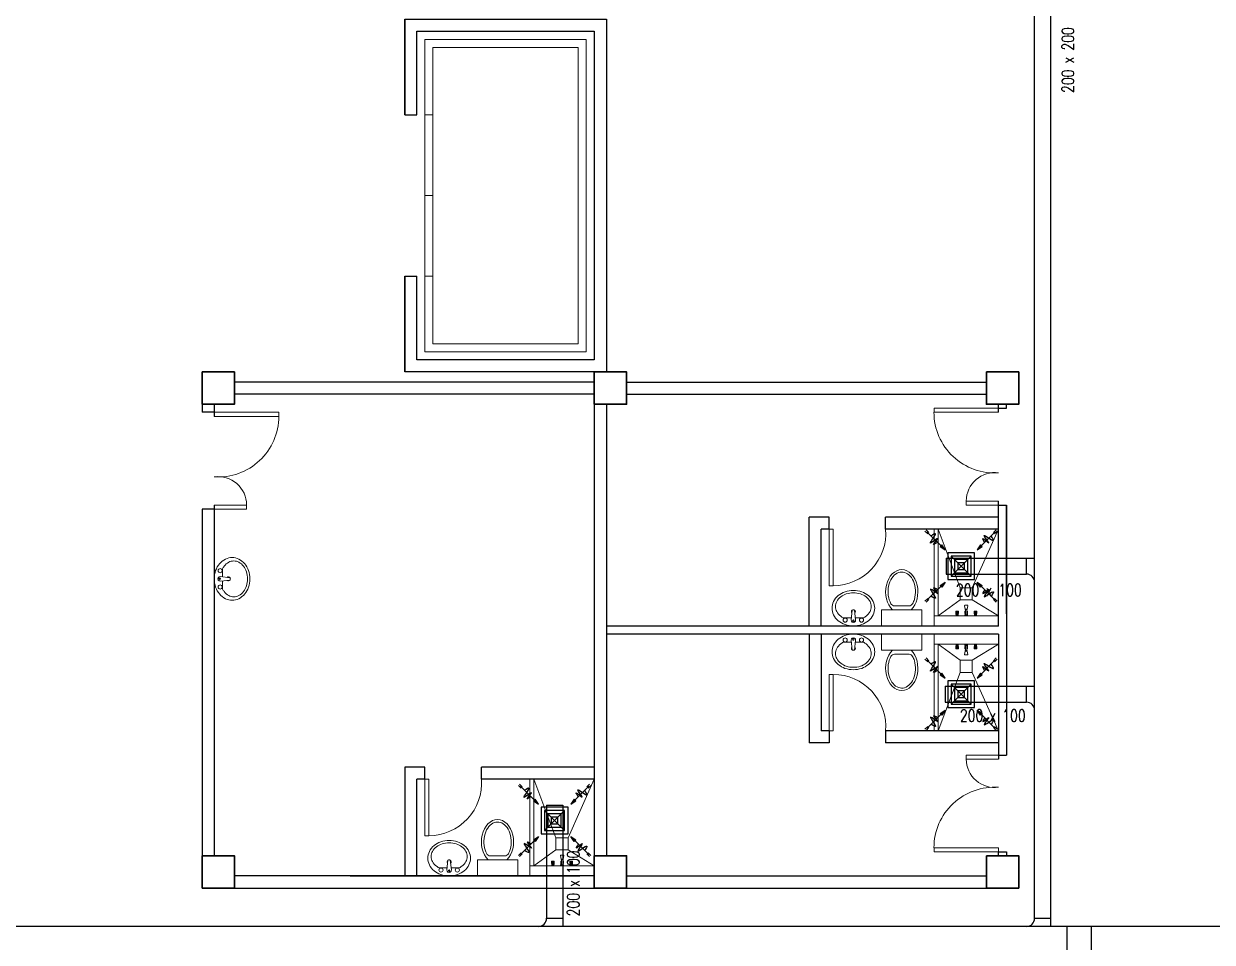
# Model space of a CAD drawing. Header units: millimetres. Extents: x 3 to 434, y 1 to 233.
# Drawn here: x 30.13 to 44.87, y 29.07 to 40.46 of the extents above; entities that cross this region are included whole.
import ezdxf

# ---------------------------------------------------------------- set-up
doc = ezdxf.new("R2010")
doc.units = ezdxf.units.MM
doc.header["$MEASUREMENT"] = 0
for name, color, linetype in [('AIR', 7, 'Continuous'), ('AIR-00', 8, 'Continuous'), ('AIR-03', 30, 'Continuous'), ('ducting label', 7, 'Continuous'), ('exhaust', 1, 'Continuous')]:
    doc.layers.add(name, color=color, linetype=linetype)
doc.styles.add('Arch-Dim', font='simplex.shx', dxfattribs={"width": 0.75})

# ---------------------------------------------------------------- blocks, each defined once
blk = doc.blocks.new('GRILL-C-IN')
at = {"layer": 'AIR-00', "ltscale": 3}
for p, q in [((-0.601, 0.623), (-0.651, 0.674)), ((0.601, 0.623), (0.651, 0.674)), ((-0.623, 0.601), (-0.674, 0.651)), ((-0.637, 0.637), (-0.3, 0.3)), ((0.637, 0.637), (0.3, 0.3)), ((0.623, 0.601), (0.674, 0.651)), ((-0.637, -0.637), (-0.3, -0.3)), ((0.637, -0.637), (0.3, -0.3)), ((-0.623, -0.601), (-0.674, -0.651)), ((-0.601, -0.623), (-0.651, -0.674)), ((0.601, -0.623), (0.651, -0.674)), ((0.623, -0.601), (0.674, -0.651))]:
    blk.add_line(p, q, dxfattribs=at)
at = {"layer": 'AIR-00', "color": 50}
for p, q in [((-0.188, 0.187), (0.187, -0.188)), ((0.187, 0.187), (-0.188, -0.188))]:
    blk.add_line(p, q, dxfattribs=at)
at = {"layer": 'AIR-00', "ltscale": 3}
for points in [[(-0.362, 0.393), (-0.393, 0.362), (-0.3, 0.3)], [(0.393, 0.362), (0.362, 0.393), (0.3, 0.3)], [(-0.362, -0.393), (-0.393, -0.362), (-0.3, -0.3)], [(0.393, -0.362), (0.362, -0.393), (0.3, -0.3)]]:
    blk.add_lwpolyline(points, close=True, dxfattribs=at)
at = {"layer": 'AIR-00', "color": 50}
for points in [[(-0.188, -0.188), (0.187, -0.188), (0.187, 0.187), (-0.188, 0.187)], [(-0.125, -0.125), (0.125, -0.125), (0.125, 0.125), (-0.125, 0.125)], [(-0.062, -0.062), (0.062, -0.062), (0.062, 0.062), (-0.062, 0.062)]]:
    blk.add_lwpolyline(points, close=True, dxfattribs=at)
at = {"layer": 'AIR-00', "ltscale": 3}
for points in [[(-0.441, 0.441), (-0.512, 0.404), (-0.432, 0.514), (-0.568, 0.43), (-0.477, 0.6), (-0.561, 0.561)], [(0.441, 0.441), (0.404, 0.512), (0.514, 0.432), (0.43, 0.568), (0.6, 0.477), (0.561, 0.561)], [(-0.441, -0.441), (-0.512, -0.404), (-0.432, -0.514), (-0.568, -0.43), (-0.477, -0.6), (-0.561, -0.561)], [(0.441, -0.441), (0.404, -0.512), (0.514, -0.432), (0.43, -0.568), (0.6, -0.477), (0.561, -0.561)]]:
    blk.add_spline(points, degree=3, dxfattribs=at)
for points in [[(-0.3, 0.3), (-0.362, 0.393), (-0.393, 0.362)], [(0.3, 0.3), (0.393, 0.362), (0.362, 0.393)], [(-0.3, -0.3), (-0.362, -0.393), (-0.393, -0.362)], [(0.3, -0.3), (0.393, -0.362), (0.362, -0.393)]]:
    blk.add_solid(points, dxfattribs=at)
at = {"layer": 'AIR-03', "color": 6}
blk.add_lwpolyline([(-0.25, -0.25), (0.25, -0.25), (0.25, 0.25), (-0.25, 0.25)], close=True, dxfattribs=at)

msp = doc.modelspace()

# ---------------------------------------------------------------- linework, layer by layer
at = {"color": 8, "lineweight": 25}
for p, q in [((34.857, 40.514), (34.857, 39.326)), ((37.357, 40.514), (37.357, 36.139)), ((34.857, 39.326), (35.007, 39.326)), ((34.857, 37.326), (34.857, 36.139)), ((34.857, 37.326), (35.007, 37.326)), ((37.207, 36.014), (32.745, 36.014)), ((37.607, 36.014), (42.07, 36.014)), ((37.207, 35.864), (32.745, 35.864)), ((37.607, 35.864), (42.07, 35.864)), ((32.345, 35.739), (32.345, 35.639)), ((32.495, 35.739), (32.495, 35.589)), ((37.207, 35.739), (37.207, 30.139)), ((37.357, 35.739), (37.357, 30.139)), ((32.495, 35.639), (32.345, 35.639)), ((32.495, 34.489), (32.495, 30.139)), ((32.345, 34.439), (32.345, 30.139)), ((32.495, 34.439), (32.345, 34.439)), ((42.22, 32.989), (37.357, 32.989)), ((42.22, 32.889), (37.357, 32.889)), ((37.207, 29.889), (32.745, 29.889)), ((37.607, 29.889), (42.07, 29.889)), ((32.745, 29.739), (37.207, 29.739)), ((37.607, 29.739), (42.07, 29.739))]:
    msp.add_line(p, q, dxfattribs=at)
at = {"color": 8, "lineweight": 9}
for p, q in [((35.107, 39.326), (35.207, 39.326)), ((35.107, 39.326), (35.107, 37.326)), ((35.207, 39.326), (35.207, 37.326)), ((35.207, 38.326), (35.107, 38.326)), ((35.107, 37.326), (35.207, 37.326)), ((32.693, 33.588), (32.571, 33.601)), ((32.693, 33.559), (32.571, 33.545)), ((40.405, 33.187), (40.392, 33.065)), ((40.434, 33.187), (40.448, 33.065)), ((40.77, 33.189), (40.77, 32.989)), ((41.27, 33.189), (40.77, 33.189)), ((41.11, 33.239), (40.929, 33.239)), ((41.27, 32.989), (41.27, 33.189)), ((41.693, 33.171), (41.69, 33.169)), ((41.69, 33.169), (41.69, 33.147)), ((41.723, 33.169), (41.69, 33.169)), ((41.693, 33.173), (41.693, 33.171)), ((41.719, 33.173), (41.693, 33.173)), ((41.719, 33.171), (41.693, 33.171)), ((41.693, 33.16), (41.693, 33.148)), ((41.7, 33.16), (41.7, 33.148)), ((41.712, 33.16), (41.712, 33.148)), ((41.719, 33.173), (41.719, 33.171)), ((41.719, 33.171), (41.723, 33.169)), ((41.719, 33.16), (41.719, 33.148)), ((41.723, 33.169), (41.723, 33.147)), ((41.808, 33.199), (41.799, 33.241)), ((41.801, 33.246), (41.839, 33.246)), ((41.807, 33.171), (41.803, 33.169)), ((41.812, 33.169), (41.803, 33.169)), ((41.803, 33.169), (41.803, 33.147)), ((41.812, 33.173), (41.807, 33.173)), ((41.807, 33.173), (41.807, 33.171)), ((41.812, 33.171), (41.807, 33.171)), ((41.807, 33.16), (41.807, 33.148)), ((41.832, 33.199), (41.808, 33.199)), ((41.808, 33.199), (41.808, 33.192)), ((41.832, 33.199), (41.808, 33.199)), ((41.808, 33.192), (41.832, 33.192)), ((41.812, 33.129), (41.812, 33.192)), ((41.827, 33.192), (41.827, 33.129)), ((41.833, 33.173), (41.827, 33.173)), ((41.833, 33.171), (41.827, 33.171)), ((41.837, 33.169), (41.827, 33.169)), ((41.832, 33.199), (41.841, 33.241)), ((41.832, 33.192), (41.832, 33.199)), ((41.833, 33.173), (41.833, 33.171)), ((41.833, 33.171), (41.837, 33.169)), ((41.833, 33.16), (41.833, 33.148)), ((41.837, 33.169), (41.837, 33.147)), ((41.92, 33.171), (41.917, 33.169)), ((41.95, 33.169), (41.917, 33.169)), ((41.917, 33.169), (41.917, 33.147)), ((41.947, 33.173), (41.92, 33.173)), ((41.92, 33.173), (41.92, 33.171)), ((41.947, 33.171), (41.92, 33.171)), ((41.92, 33.16), (41.92, 33.148)), ((41.927, 33.16), (41.927, 33.148)), ((41.94, 33.16), (41.94, 33.148)), ((41.947, 33.173), (41.947, 33.171)), ((41.947, 33.171), (41.95, 33.169)), ((41.947, 33.16), (41.947, 33.148)), ((41.95, 33.169), (41.95, 33.147)), ((41.689, 33.115), (41.693, 33.121)), ((41.689, 33.115), (41.689, 33.114)), ((41.723, 33.115), (41.689, 33.115)), ((41.723, 33.114), (41.689, 33.114)), ((41.69, 33.147), (41.692, 33.143)), ((41.692, 33.141), (41.692, 33.135)), ((41.72, 33.135), (41.692, 33.135)), ((41.692, 33.135), (41.693, 33.133)), ((41.693, 33.147), (41.7, 33.147)), ((41.72, 33.133), (41.693, 33.133)), ((41.72, 33.121), (41.693, 33.121)), ((41.695, 33.121), (41.695, 33.133)), ((41.719, 33.147), (41.712, 33.147)), ((41.718, 33.121), (41.718, 33.133)), ((41.72, 33.141), (41.72, 33.135)), ((41.72, 33.135), (41.72, 33.133)), ((41.723, 33.115), (41.72, 33.121)), ((41.723, 33.147), (41.721, 33.143)), ((41.723, 33.115), (41.723, 33.114)), ((41.791, 33.114), (41.802, 33.12)), ((41.849, 33.114), (41.791, 33.114)), ((41.802, 33.129), (41.837, 33.129)), ((41.802, 33.12), (41.802, 33.129)), ((41.802, 33.12), (41.837, 33.12)), ((41.837, 33.12), (41.802, 33.12)), ((41.803, 33.147), (41.805, 33.143)), ((41.806, 33.141), (41.806, 33.135)), ((41.812, 33.135), (41.806, 33.135)), ((41.806, 33.135), (41.807, 33.133)), ((41.807, 33.147), (41.812, 33.147)), ((41.812, 33.133), (41.807, 33.133)), ((41.809, 33.129), (41.809, 33.133)), ((41.827, 33.129), (41.812, 33.129)), ((41.833, 33.147), (41.827, 33.147)), ((41.834, 33.135), (41.827, 33.135)), ((41.833, 33.133), (41.827, 33.133)), ((41.831, 33.129), (41.831, 33.133)), ((41.834, 33.135), (41.833, 33.133)), ((41.837, 33.147), (41.834, 33.143)), ((41.834, 33.141), (41.834, 33.135)), ((41.837, 33.129), (41.837, 33.12)), ((41.837, 33.12), (41.849, 33.114)), ((41.916, 33.115), (41.92, 33.121)), ((41.951, 33.115), (41.916, 33.115)), ((41.916, 33.115), (41.916, 33.114)), ((41.951, 33.114), (41.916, 33.114)), ((41.917, 33.147), (41.919, 33.143)), ((41.92, 33.147), (41.928, 33.147)), ((41.92, 33.141), (41.92, 33.135)), ((41.92, 33.135), (41.92, 33.133)), ((41.948, 33.135), (41.92, 33.135)), ((41.947, 33.133), (41.92, 33.133)), ((41.947, 33.121), (41.92, 33.121)), ((41.922, 33.121), (41.922, 33.133)), ((41.947, 33.147), (41.939, 33.147)), ((41.945, 33.121), (41.945, 33.133)), ((41.948, 33.135), (41.947, 33.133)), ((41.951, 33.115), (41.947, 33.121)), ((41.95, 33.147), (41.948, 33.143)), ((41.948, 33.141), (41.948, 33.135)), ((41.951, 33.115), (41.951, 33.114)), ((40.77, 32.989), (41.27, 32.989)), ((40.77, 32.689), (40.77, 32.889)), ((40.77, 32.889), (41.27, 32.889)), ((41.27, 32.889), (41.27, 32.689)), ((40.405, 32.691), (40.392, 32.813)), ((40.434, 32.691), (40.448, 32.813)), ((41.689, 32.763), (41.689, 32.764)), ((41.723, 32.764), (41.689, 32.764)), ((41.689, 32.763), (41.693, 32.756)), ((41.723, 32.763), (41.689, 32.763)), ((41.69, 32.73), (41.692, 32.735)), ((41.69, 32.709), (41.69, 32.73)), ((41.692, 32.742), (41.693, 32.744)), ((41.692, 32.736), (41.692, 32.742)), ((41.72, 32.742), (41.692, 32.742)), ((41.72, 32.756), (41.693, 32.756)), ((41.72, 32.744), (41.693, 32.744)), ((41.693, 32.73), (41.7, 32.73)), ((41.693, 32.717), (41.693, 32.729)), ((41.695, 32.756), (41.695, 32.744)), ((41.7, 32.717), (41.7, 32.729)), ((41.719, 32.73), (41.712, 32.73)), ((41.712, 32.717), (41.712, 32.729)), ((41.718, 32.756), (41.718, 32.744)), ((41.719, 32.717), (41.719, 32.729)), ((41.723, 32.763), (41.72, 32.756)), ((41.72, 32.742), (41.72, 32.744)), ((41.72, 32.736), (41.72, 32.742)), ((41.723, 32.73), (41.721, 32.735)), ((41.723, 32.763), (41.723, 32.764)), ((41.723, 32.709), (41.723, 32.73)), ((41.791, 32.764), (41.802, 32.758)), ((41.849, 32.764), (41.791, 32.764)), ((41.802, 32.758), (41.837, 32.758)), ((41.837, 32.758), (41.802, 32.758)), ((41.802, 32.758), (41.802, 32.748)), ((41.802, 32.748), (41.837, 32.748)), ((41.803, 32.73), (41.805, 32.735)), ((41.803, 32.709), (41.803, 32.73)), ((41.806, 32.742), (41.807, 32.744)), ((41.812, 32.742), (41.806, 32.742)), ((41.806, 32.736), (41.806, 32.742)), ((41.812, 32.744), (41.807, 32.744)), ((41.807, 32.73), (41.812, 32.73)), ((41.807, 32.717), (41.807, 32.729)), ((41.809, 32.748), (41.809, 32.744)), ((41.812, 32.748), (41.812, 32.686)), ((41.827, 32.748), (41.812, 32.748)), ((41.827, 32.686), (41.827, 32.748)), ((41.833, 32.744), (41.827, 32.744)), ((41.834, 32.742), (41.827, 32.742)), ((41.833, 32.73), (41.827, 32.73)), ((41.831, 32.748), (41.831, 32.744)), ((41.834, 32.742), (41.833, 32.744)), ((41.833, 32.717), (41.833, 32.729)), ((41.834, 32.736), (41.834, 32.742)), ((41.837, 32.73), (41.834, 32.735)), ((41.837, 32.758), (41.849, 32.764)), ((41.837, 32.748), (41.837, 32.758)), ((41.837, 32.709), (41.837, 32.73)), ((41.951, 32.764), (41.916, 32.764)), ((41.916, 32.763), (41.916, 32.764)), ((41.951, 32.763), (41.916, 32.763)), ((41.916, 32.763), (41.92, 32.756)), ((41.917, 32.73), (41.919, 32.735)), ((41.917, 32.709), (41.917, 32.73)), ((41.947, 32.756), (41.92, 32.756)), ((41.92, 32.742), (41.92, 32.744)), ((41.947, 32.744), (41.92, 32.744)), ((41.948, 32.742), (41.92, 32.742)), ((41.92, 32.736), (41.92, 32.742)), ((41.92, 32.73), (41.928, 32.73)), ((41.92, 32.717), (41.92, 32.729)), ((41.922, 32.756), (41.922, 32.744)), ((41.927, 32.717), (41.927, 32.729)), ((41.947, 32.73), (41.939, 32.73)), ((41.94, 32.717), (41.94, 32.729)), ((41.945, 32.756), (41.945, 32.744)), ((41.951, 32.763), (41.947, 32.756)), ((41.948, 32.742), (41.947, 32.744)), ((41.947, 32.717), (41.947, 32.729)), ((41.948, 32.736), (41.948, 32.742)), ((41.95, 32.73), (41.948, 32.735)), ((41.95, 32.709), (41.95, 32.73)), ((41.951, 32.763), (41.951, 32.764)), ((41.27, 32.689), (40.77, 32.689)), ((41.11, 32.639), (40.929, 32.639)), ((41.693, 32.707), (41.69, 32.709)), ((41.723, 32.709), (41.69, 32.709)), ((41.693, 32.705), (41.693, 32.707)), ((41.719, 32.707), (41.693, 32.707)), ((41.719, 32.705), (41.693, 32.705)), ((41.719, 32.707), (41.723, 32.709)), ((41.719, 32.705), (41.719, 32.707)), ((41.808, 32.678), (41.799, 32.637)), ((41.801, 32.632), (41.839, 32.632)), ((41.812, 32.709), (41.803, 32.709)), ((41.807, 32.707), (41.803, 32.709)), ((41.812, 32.707), (41.807, 32.707)), ((41.807, 32.705), (41.807, 32.707)), ((41.812, 32.705), (41.807, 32.705)), ((41.808, 32.678), (41.808, 32.686)), ((41.808, 32.686), (41.832, 32.686)), ((41.832, 32.678), (41.808, 32.678)), ((41.832, 32.678), (41.808, 32.678)), ((41.837, 32.709), (41.827, 32.709)), ((41.833, 32.707), (41.827, 32.707)), ((41.833, 32.705), (41.827, 32.705)), ((41.832, 32.686), (41.832, 32.678)), ((41.832, 32.678), (41.841, 32.637)), ((41.833, 32.707), (41.837, 32.709)), ((41.833, 32.705), (41.833, 32.707)), ((41.95, 32.709), (41.917, 32.709)), ((41.92, 32.707), (41.917, 32.709)), ((41.947, 32.707), (41.92, 32.707)), ((41.92, 32.705), (41.92, 32.707)), ((41.947, 32.705), (41.92, 32.705)), ((41.947, 32.707), (41.95, 32.709)), ((41.947, 32.705), (41.947, 32.707)), ((35.393, 30.087), (35.38, 29.965)), ((35.422, 30.087), (35.435, 29.965)), ((35.757, 30.089), (35.757, 29.889)), ((36.257, 30.089), (35.757, 30.089)), ((36.098, 30.139), (35.917, 30.139)), ((36.257, 29.889), (36.257, 30.089)), ((36.681, 30.071), (36.677, 30.069)), ((36.677, 30.069), (36.677, 30.047)), ((36.71, 30.069), (36.677, 30.069)), ((36.681, 30.073), (36.681, 30.071)), ((36.707, 30.073), (36.681, 30.073)), ((36.707, 30.071), (36.681, 30.071)), ((36.707, 30.073), (36.707, 30.071)), ((36.707, 30.071), (36.71, 30.069)), ((36.71, 30.069), (36.71, 30.047)), ((36.795, 30.099), (36.787, 30.141)), ((36.788, 30.146), (36.827, 30.146)), ((36.794, 30.071), (36.791, 30.069)), ((36.8, 30.069), (36.791, 30.069)), ((36.791, 30.069), (36.791, 30.047)), ((36.8, 30.073), (36.794, 30.073)), ((36.794, 30.073), (36.794, 30.071)), ((36.8, 30.071), (36.794, 30.071)), ((36.82, 30.099), (36.795, 30.099)), ((36.795, 30.099), (36.795, 30.092)), ((36.82, 30.099), (36.795, 30.099)), ((36.795, 30.092), (36.82, 30.092)), ((36.8, 30.029), (36.8, 30.092)), ((36.815, 30.092), (36.815, 30.029)), ((36.82, 30.073), (36.815, 30.073)), ((36.82, 30.071), (36.815, 30.071)), ((36.824, 30.069), (36.815, 30.069)), ((36.82, 30.099), (36.828, 30.141)), ((36.82, 30.092), (36.82, 30.099)), ((36.82, 30.073), (36.82, 30.071)), ((36.82, 30.071), (36.824, 30.069)), ((36.824, 30.069), (36.824, 30.047)), ((36.908, 30.071), (36.904, 30.069)), ((36.938, 30.069), (36.904, 30.069)), ((36.904, 30.069), (36.904, 30.047)), ((36.934, 30.073), (36.908, 30.073)), ((36.908, 30.073), (36.908, 30.071)), ((36.934, 30.071), (36.908, 30.071)), ((36.934, 30.073), (36.934, 30.071)), ((36.934, 30.071), (36.938, 30.069)), ((36.938, 30.069), (36.938, 30.047)), ((36.677, 30.047), (36.679, 30.043)), ((36.677, 30.015), (36.68, 30.021)), ((36.677, 30.015), (36.677, 30.014)), ((36.711, 30.015), (36.677, 30.015)), ((36.711, 30.014), (36.677, 30.014)), ((36.68, 30.041), (36.68, 30.035)), ((36.708, 30.035), (36.68, 30.035)), ((36.68, 30.035), (36.68, 30.033)), ((36.707, 30.033), (36.68, 30.033)), ((36.707, 30.021), (36.68, 30.021)), ((36.681, 30.06), (36.681, 30.048)), ((36.681, 30.047), (36.688, 30.047)), ((36.682, 30.021), (36.682, 30.033)), ((36.688, 30.06), (36.688, 30.048)), ((36.7, 30.06), (36.7, 30.048)), ((36.707, 30.047), (36.7, 30.047)), ((36.705, 30.021), (36.705, 30.033)), ((36.707, 30.06), (36.707, 30.048)), ((36.708, 30.035), (36.707, 30.033)), ((36.711, 30.015), (36.707, 30.021)), ((36.71, 30.047), (36.708, 30.043)), ((36.708, 30.041), (36.708, 30.035)), ((36.711, 30.015), (36.711, 30.014)), ((36.778, 30.014), (36.79, 30.02)), ((36.836, 30.014), (36.778, 30.014)), ((36.79, 30.029), (36.825, 30.029)), ((36.79, 30.02), (36.79, 30.029)), ((36.79, 30.02), (36.825, 30.02)), ((36.825, 30.02), (36.79, 30.02)), ((36.791, 30.047), (36.793, 30.043)), ((36.793, 30.041), (36.793, 30.035)), ((36.8, 30.035), (36.793, 30.035)), ((36.793, 30.035), (36.794, 30.033)), ((36.794, 30.06), (36.794, 30.048)), ((36.794, 30.047), (36.8, 30.047)), ((36.8, 30.033), (36.794, 30.033)), ((36.796, 30.029), (36.796, 30.033)), ((36.815, 30.029), (36.8, 30.029)), ((36.821, 30.047), (36.815, 30.047)), ((36.821, 30.035), (36.815, 30.035)), ((36.821, 30.033), (36.815, 30.033)), ((36.819, 30.029), (36.819, 30.033)), ((36.82, 30.06), (36.82, 30.048)), ((36.821, 30.041), (36.821, 30.035)), ((36.821, 30.035), (36.821, 30.033)), ((36.824, 30.047), (36.822, 30.043)), ((36.825, 30.029), (36.825, 30.02)), ((36.825, 30.02), (36.836, 30.014)), ((36.904, 30.047), (36.907, 30.043)), ((36.904, 30.015), (36.907, 30.021)), ((36.938, 30.015), (36.904, 30.015)), ((36.904, 30.015), (36.904, 30.014)), ((36.938, 30.014), (36.904, 30.014)), ((36.907, 30.041), (36.907, 30.035)), ((36.907, 30.035), (36.908, 30.033)), ((36.935, 30.035), (36.907, 30.035)), ((36.935, 30.021), (36.907, 30.021)), ((36.908, 30.06), (36.908, 30.048)), ((36.908, 30.047), (36.915, 30.047)), ((36.934, 30.033), (36.908, 30.033)), ((36.91, 30.021), (36.91, 30.033)), ((36.915, 30.06), (36.915, 30.048)), ((36.927, 30.06), (36.927, 30.048)), ((36.934, 30.047), (36.927, 30.047)), ((36.932, 30.021), (36.932, 30.033)), ((36.934, 30.06), (36.934, 30.048)), ((36.935, 30.035), (36.934, 30.033)), ((36.938, 30.047), (36.935, 30.043)), ((36.935, 30.041), (36.935, 30.035)), ((36.938, 30.015), (36.935, 30.021)), ((36.938, 30.015), (36.938, 30.014)), ((35.757, 29.889), (36.257, 29.889))]:
    msp.add_line(p, q, dxfattribs=at)
at = {"color": 8, "linetype": 'ByBlock', "lineweight": 25}
for p, q in [((42.22, 35.639), (42.22, 35.739)), ((42.22, 35.689), (42.32, 35.689)), ((42.32, 35.689), (42.32, 35.739)), ((42.22, 32.989), (42.22, 34.539)), ((42.22, 34.489), (42.32, 34.489)), ((42.32, 33.139), (42.32, 34.489)), ((42.32, 34.489), (42.32, 31.389)), ((42.22, 32.889), (42.22, 31.339)), ((42.32, 32.739), (42.32, 31.389)), ((42.22, 31.389), (42.32, 31.389)), ((34.857, 31.239), (34.857, 29.889)), ((42.22, 30.139), (42.22, 30.189)), ((42.22, 30.189), (42.32, 30.189)), ((42.32, 30.189), (42.32, 30.139)), ((34.178, 29.889), (37.028, 29.889))]:
    msp.add_line(p, q, dxfattribs=at)
at = {"color": 8, "linetype": 'ByBlock', "lineweight": 25, "ltscale": 0.3}
for p, q in [((40.12, 34.339), (39.87, 34.339)), ((39.87, 32.989), (39.87, 34.339)), ((40.12, 34.189), (40.12, 34.339)), ((42.22, 34.339), (40.82, 34.339)), ((40.82, 34.189), (40.82, 34.339)), ((40.12, 34.189), (40.02, 34.189)), ((40.02, 32.989), (40.02, 34.189)), ((42.22, 34.189), (40.82, 34.189)), ((39.87, 32.889), (39.87, 31.539)), ((40.02, 32.889), (40.02, 31.689)), ((40.12, 31.689), (40.02, 31.689)), ((40.12, 31.689), (40.12, 31.539)), ((42.22, 31.689), (40.82, 31.689)), ((40.82, 31.689), (40.82, 31.539)), ((40.12, 31.539), (39.87, 31.539)), ((42.22, 31.539), (40.82, 31.539)), ((35.107, 31.239), (34.857, 31.239)), ((35.107, 31.089), (35.107, 31.239)), ((37.207, 31.239), (35.807, 31.239)), ((35.807, 31.089), (35.807, 31.239)), ((35.107, 31.089), (35.007, 31.089)), ((35.007, 29.889), (35.007, 31.089)), ((37.207, 31.089), (35.807, 31.089))]:
    msp.add_line(p, q, dxfattribs=at)
at = {"color": 8, "linetype": 'ByBlock', "lineweight": 9, "ltscale": 0.3}
for p, q in [((41.745, 33.464), (41.47, 34.189)), ((41.895, 33.464), (42.22, 34.189)), ((41.745, 33.314), (41.47, 33.114)), ((41.895, 33.314), (42.22, 33.114)), ((41.745, 32.564), (41.47, 32.764)), ((41.895, 32.564), (42.22, 32.764)), ((41.745, 32.414), (41.47, 31.689)), ((41.895, 32.414), (42.22, 31.689)), ((36.732, 30.364), (36.457, 31.089)), ((36.882, 30.364), (37.207, 31.089)), ((36.732, 30.214), (36.457, 30.014)), ((36.882, 30.214), (37.207, 30.014))]:
    msp.add_line(p, q, dxfattribs=at)
at = {"color": 8, "linetype": 'ByBlock', "lineweight": 9}
for p, q in [((42.22, 33.114), (41.42, 33.114)), ((42.22, 32.764), (41.42, 32.764)), ((42.32, 32.689), (42.32, 32.739)), ((37.207, 30.014), (36.407, 30.014)), ((35.007, 29.889), (36.957, 29.889))]:
    msp.add_line(p, q, dxfattribs=at)
at = {"color": 8, "lineweight": 25}
for points in [[(34.857, 39.326), (34.857, 40.514), (37.357, 40.514), (37.357, 36.139), (34.857, 36.139), (34.857, 37.326)], [(35.007, 39.326), (35.007, 40.364), (37.207, 40.364), (37.207, 36.289), (35.007, 36.289), (35.007, 37.326)]]:
    msp.add_lwpolyline(points, dxfattribs=at)
at = {"color": 8, "lineweight": 9}
for points in [[(35.107, 39.326), (35.107, 40.264), (37.107, 40.264), (37.107, 36.389), (35.107, 36.389), (35.107, 37.326)], [(35.207, 39.326), (35.207, 40.164), (37.007, 40.164), (37.007, 36.489), (35.207, 36.489), (35.207, 37.326)]]:
    msp.add_lwpolyline(points, dxfattribs=at)
at = {"color": 8, "lineweight": 35}
for points in [[(32.345, 36.139), (32.745, 36.139), (32.745, 35.739), (32.345, 35.739)], [(37.207, 36.139), (37.607, 36.139), (37.607, 35.739), (37.207, 35.739)], [(42.07, 36.139), (42.47, 36.139), (42.47, 35.739), (42.07, 35.739)], [(32.345, 30.139), (32.745, 30.139), (32.745, 29.739), (32.345, 29.739)], [(37.207, 30.139), (37.607, 30.139), (37.607, 29.739), (37.207, 29.739)], [(42.07, 30.139), (42.47, 30.139), (42.47, 29.739), (42.07, 29.739)]]:
    msp.add_lwpolyline(points, close=True, dxfattribs=at)
at = {"color": 8, "lineweight": 13, "ltscale": 0.03}
for points in [[(42.22, 35.639), (42.22, 35.689), (41.42, 35.689), (41.42, 35.639)], [(32.495, 34.439), (32.495, 34.489), (32.895, 34.489), (32.895, 34.439)], [(42.22, 34.489), (42.22, 34.539), (41.82, 34.539), (41.82, 34.489)], [(40.12, 34.189), (40.17, 34.189), (40.17, 33.489), (40.12, 33.489)], [(40.12, 31.689), (40.17, 31.689), (40.17, 32.389), (40.12, 32.389)], [(42.22, 31.389), (42.22, 31.339), (41.82, 31.339), (41.82, 31.389)], [(35.107, 31.089), (35.157, 31.089), (35.157, 30.389), (35.107, 30.389)], [(42.22, 30.239), (42.22, 30.189), (41.42, 30.189), (41.42, 30.239)]]:
    msp.add_lwpolyline(points, close=True, dxfattribs=at)
msp.add_lwpolyline([(32.495, 35.639), (33.295, 35.639), (33.295, 35.589), (32.495, 35.589)], dxfattribs=at)
at = {"color": 8, "linetype": 'ByBlock', "lineweight": 9, "ltscale": 0.3}
for points in [[(41.47, 33.114), (41.47, 34.189), (41.42, 34.189), (41.42, 32.989), (41.42, 32.989)], [(41.47, 32.764), (41.47, 31.689), (41.42, 31.689), (41.42, 32.889), (41.42, 32.889)], [(36.457, 30.014), (36.457, 31.089), (36.407, 31.089), (36.407, 29.889), (36.407, 29.889)]]:
    msp.add_lwpolyline(points, dxfattribs=at)
at = {"color": 8, "lineweight": 9}
for points in [[(32.716, 33.308, 0.11576), (32.798, 33.328, 0.104047), (32.872, 33.386, 0.090875), (32.92, 33.47, 0.083344), (32.937, 33.573, 0.083344), (32.92, 33.677, 0.090875), (32.872, 33.761, 0.104047), (32.798, 33.819, 0.11576), (32.716, 33.838, 0.11576), (32.633, 33.819, 0.104047), (32.56, 33.761, 0.090875), (32.512, 33.677, 0.083344), (32.495, 33.573, 0.083344), (32.512, 33.47, 0.090875), (32.56, 33.386, 0.104047), (32.633, 33.328, 0.11576)], [(40.685, 32.668, -0.11576), (40.666, 32.585, -0.104047), (40.607, 32.512, -0.090875), (40.523, 32.464, -0.083344), (40.42, 32.447, -0.083344), (40.316, 32.464, -0.090875), (40.233, 32.512, -0.104047), (40.174, 32.585, -0.11576), (40.155, 32.668, -0.11576), (40.174, 32.75, -0.104047), (40.233, 32.824, -0.090875), (40.316, 32.871, -0.083344), (40.42, 32.889, -0.083344), (40.523, 32.871, -0.090875), (40.607, 32.824, -0.104047), (40.666, 32.75, -0.11576)], [(35.672, 30.11, 0.11576), (35.653, 30.192, 0.104047), (35.595, 30.266, 0.090875), (35.511, 30.313, 0.083344), (35.407, 30.331, 0.083344), (35.304, 30.313, 0.090875), (35.22, 30.266, 0.104047), (35.162, 30.192, 0.11576), (35.142, 30.11, 0.11576), (35.162, 30.027, 0.104047), (35.22, 29.954, 0.090875), (35.304, 29.906, 0.083344), (35.407, 29.889, 0.083344), (35.511, 29.906, 0.090875), (35.595, 29.954, 0.104047), (35.653, 30.027, 0.11576)]]:
    msp.add_lwpolyline(points, format="xyb", close=True, dxfattribs=at)
for points in [[(32.737, 33.351, 0.124838), (32.799, 33.367, 0.105788), (32.857, 33.416, 0.086697), (32.893, 33.486, 0.076776), (32.907, 33.573, 0.076776), (32.893, 33.661, 0.086697), (32.857, 33.731, 0.105788), (32.799, 33.78, 0.124838), (32.737, 33.796, 0.124838), (32.674, 33.78, 0.105788), (32.617, 33.731, 0.040067), (32.597, 33.7), (32.597, 33.598, 0.040067)], [(32.597, 33.549), (32.597, 33.447, 0.040067), (32.617, 33.416, 0.105788), (32.674, 33.367, 0.124838), (32.737, 33.351, 0.124838)], [(40.642, 33.231, 0.124838), (40.627, 33.293, 0.105788), (40.577, 33.351, 0.086697), (40.507, 33.387, 0.076776), (40.42, 33.401, 0.076776), (40.332, 33.387, 0.086697), (40.263, 33.351, 0.105788), (40.213, 33.293, 0.124838), (40.197, 33.231, 0.124838), (40.213, 33.168, 0.105788), (40.263, 33.111, 0.040067), (40.293, 33.091), (40.396, 33.091, 0.040067)], [(40.444, 33.091), (40.546, 33.091, 0.040067), (40.577, 33.111, 0.105788), (40.627, 33.168, 0.124838), (40.642, 33.231, 0.124838)], [(40.642, 32.647, -0.124838), (40.627, 32.584, -0.105788), (40.577, 32.527, -0.086697), (40.507, 32.49, -0.076776), (40.42, 32.477, -0.076776), (40.332, 32.49, -0.086697), (40.263, 32.527, -0.105788), (40.213, 32.584, -0.124838), (40.197, 32.647, -0.124838), (40.213, 32.709, -0.105788), (40.263, 32.767, -0.040067), (40.293, 32.787), (40.396, 32.787, -0.040067)], [(40.444, 32.787), (40.546, 32.787, -0.040067), (40.577, 32.767, -0.105788), (40.627, 32.709, -0.124838), (40.642, 32.647, -0.124838)], [(35.63, 30.131, 0.124838), (35.614, 30.193, 0.105788), (35.565, 30.251, 0.086697), (35.495, 30.287, 0.076776), (35.407, 30.301, 0.076776), (35.32, 30.287, 0.086697), (35.25, 30.251, 0.105788), (35.201, 30.193, 0.124838), (35.185, 30.131, 0.124838), (35.201, 30.068, 0.105788), (35.25, 30.011, 0.040067), (35.281, 29.991), (35.383, 29.991, 0.040067)], [(35.432, 29.991), (35.534, 29.991, 0.040067), (35.565, 30.011, 0.105788), (35.614, 30.068, 0.124838), (35.63, 30.131, 0.124838)]]:
    msp.add_lwpolyline(points, format="xyb", dxfattribs=at)
at = {"color": 8, "linetype": 'ByBlock', "lineweight": 9, "ltscale": 0.03}
for points in [[(41.745, 33.314), (41.895, 33.314), (41.895, 33.464), (41.745, 33.464)], [(41.745, 32.564), (41.895, 32.564), (41.895, 32.414), (41.745, 32.414)], [(36.732, 30.214), (36.882, 30.214), (36.882, 30.364), (36.732, 30.364)]]:
    msp.add_lwpolyline(points, close=True, dxfattribs=at)
at = {"color": 8, "lineweight": 9}
for centre, radius in [((32.568, 33.675), 0.0255), ((32.568, 33.472), 0.0255), ((32.561, 33.573), 0.0095), ((40.318, 33.062), 0.0255), ((40.42, 33.055), 0.0095), ((40.521, 33.062), 0.0255), ((40.318, 32.816), 0.0255), ((40.42, 32.822), 0.0095), ((40.521, 32.816), 0.0255), ((35.306, 29.962), 0.0255), ((35.407, 29.955), 0.0095), ((35.509, 29.962), 0.0255)]:
    msp.add_circle(centre, radius, dxfattribs=at)
at = {"color": 8, "lineweight": 13, "ltscale": 0.03}
for centre, radius, start, end in [((32.543, 35.589), 0.752, 266.3048, 0), ((42.171, 35.639), 0.752, 180, 273.6952), ((32.542, 34.489), 0.353, 0, 97.6281), ((42.173, 34.539), 0.353, 82.3719, 180), ((40.17, 34.141), 0.652, 270, 4.2422), ((40.17, 31.737), 0.652, 355.7578, 90), ((42.173, 31.339), 0.353, 180, 277.6281), ((35.157, 31.041), 0.652, 270, 4.2422), ((42.171, 30.239), 0.752, 86.3048, 180)]:
    msp.add_arc(centre, radius, start, end, dxfattribs=at)
at = {"color": 8, "lineweight": 9}
for centre, radius, start, end in [((32.568, 33.573), 0.028, 83.7545, 276.2455), ((32.67, 33.573), 0.025, 36.3068, 131.2022), ((32.67, 33.573), 0.025, 228.7978, 323.6932), ((32.599, 33.573), 0.0948, 351.2026, 8.7974), ((32.67, 33.573), 0.025, 341.3793, 18.6207), ((40.379, 33.191), 0.228, 129.8268, 153.5873), ((40.404, 33.161), 0.267, 109.0569, 129.8268), ((40.42, 33.114), 0.317, 90, 109.0569), ((40.42, 33.114), 0.317, 70.9431, 90), ((40.436, 33.161), 0.267, 50.1732, 70.9431), ((40.461, 33.191), 0.228, 26.4127, 50.1732), ((40.34, 33.21), 0.185, 153.5873, 180), ((40.34, 33.21), 0.185, 180, 206.4127), ((40.42, 33.164), 0.025, 126.3068, 221.2022), ((40.42, 33.093), 0.0948, 81.2026, 98.7974), ((40.42, 33.164), 0.025, 71.3793, 108.6207), ((40.42, 33.164), 0.025, 318.7978, 53.6932), ((40.499, 33.21), 0.185, 360, 26.4127), ((40.499, 33.21), 0.185, 333.5873, 0), ((40.929, 33.289), 0.05, 208.0084, 270), ((41.11, 33.289), 0.05, 270, 331.8499), ((40.379, 33.229), 0.228, 206.4127, 230.1732), ((40.404, 33.259), 0.267, 230.1732, 250.9431), ((40.42, 33.062), 0.028, 173.7545, 6.2455), ((40.436, 33.259), 0.267, 289.0569, 309.8268), ((40.461, 33.229), 0.228, 309.8268, 333.5873), ((40.42, 33.306), 0.317, 250.9431, 270), ((40.42, 33.306), 0.317, 270, 289.0569), ((40.42, 32.816), 0.028, 353.7545, 186.2455), ((40.42, 32.714), 0.025, 138.7978, 233.6932), ((40.42, 32.714), 0.025, 306.3068, 41.2022), ((40.42, 32.785), 0.0948, 261.2026, 278.7974), ((40.42, 32.714), 0.025, 251.3793, 288.6207), ((40.929, 32.589), 0.05, 90, 151.9916), ((41.11, 32.589), 0.05, 28.1501, 90), ((35.407, 30.064), 0.025, 126.3068, 221.2022), ((35.407, 29.993), 0.0948, 81.2026, 98.7974), ((35.407, 30.064), 0.025, 71.3793, 108.6207), ((35.407, 30.064), 0.025, 318.7978, 53.6932), ((35.917, 30.189), 0.05, 208.0084, 270), ((36.098, 30.189), 0.05, 270, 331.8499), ((35.407, 29.962), 0.028, 173.7545, 6.2455)]:
    msp.add_arc(centre, radius, start, end, dxfattribs=at)
for centre, major_axis, ratio, start_param, end_param in [((41.02, 33.414), (0, -0.275), 0.727273, 0.612555, 5.670631), ((41.681, 33.159), (-0.00896, -0.00896), 1, 2.418785, 3.129871), ((41.711, 33.16), (-0.00738, 0.00738), 1, 6.21008, 6.994878), ((41.706, 33.165), (-0.00268, -0.00268), 1, 3.214474, 4.639283), ((41.702, 33.16), (-0.00738, 0.00738), 1, 4.000472, 4.78527), ((41.732, 33.159), (-0.00896, -0.00896), 1, -1.559299, -0.848214), ((41.803, 33.242), (-0.00268, 0.00268), 1, 6.066508, 7.43657), ((41.794, 33.159), (-0.00896, -0.00896), 1, 2.418785, 3.129871), ((41.846, 33.159), (-0.00896, 0.00896), 1, 0.011497, 0.722582), ((41.908, 33.159), (-0.00896, 0.00896), 1, 3.989582, 4.700667), ((41.938, 33.16), (-0.00738, -0.00738), 1, 4.639283, 5.424081), ((41.934, 33.165), (-0.00268, 0.00268), 1, 4.78527, 6.21008), ((41.929, 33.16), (-0.00738, 0.00738), 1, 4.000472, 4.78527), ((41.959, 33.159), (-0.00896, -0.00896), 1, -1.559299, -0.848214), ((41.678, 33.154), (-0.0118, -0.0118), 1, 1.703115, 1.83534), ((41.689, 33.148), (-0.00268, -0.00268), 1, 1.728443, 2.356082), ((41.688, 33.141), (-0.00268, -0.00268), 1, 2.356082, 2.850023), ((41.704, 33.148), (-0.00268, 0.00268), 1, 0.785286, 1.412925), ((41.711, 33.153), (-0.00887, -0.00887), 1, -0.157871, 0.203142), ((41.706, 33.146), (-0.00268, -0.00268), 1, 0.203142, 1.36743), ((41.701, 33.153), (-0.00887, 0.00887), 1, 2.938226, 3.299239), ((41.709, 33.148), (-0.00268, 0.00268), 1, 3.299239, 3.926878), ((41.723, 33.148), (-0.00268, 0.00268), 1, 0.785286, 1.412925), ((41.735, 33.154), (-0.0118, -0.0118), 1, -0.264769, -0.132543), ((41.724, 33.141), (-0.00268, -0.00268), 1, -1.279452, -0.785511), ((41.792, 33.154), (-0.0118, 0.0118), 1, 3.273911, 3.406137), ((41.802, 33.141), (-0.00268, 0.00268), 1, 3.926878, 4.42082), ((41.803, 33.148), (-0.00268, 0.00268), 1, 3.299239, 3.926878), ((41.837, 33.148), (-0.00268, -0.00268), 1, -0.785511, -0.157871), ((41.848, 33.154), (-0.0118, 0.0118), 1, 1.306028, 1.438253), ((41.838, 33.141), (-0.00268, -0.00268), 1, -1.279452, -0.785511), ((41.905, 33.154), (-0.0118, -0.0118), 1, 1.703115, 1.83534), ((41.916, 33.141), (-0.00268, 0.00268), 1, 3.926878, 4.42082), ((41.917, 33.148), (-0.00268, 0.00268), 1, 3.299239, 3.926878), ((41.931, 33.148), (-0.00268, 0.00268), 1, 0.785286, 1.412925), ((41.938, 33.153), (-0.00887, 0.00887), 1, 1.412925, 1.773938), ((41.934, 33.146), (-0.00268, -0.00268), 1, 0.203142, 1.36743), ((41.929, 33.153), (-0.00887, -0.00887), 1, 1.36743, 1.728443), ((41.936, 33.148), (-0.00268, 0.00268), 1, 3.299239, 3.926878), ((41.95, 33.148), (-0.00268, -0.00268), 1, -0.785511, -0.157871), ((41.962, 33.154), (-0.0118, -0.0118), 1, -0.264769, -0.132543), ((41.951, 33.141), (-0.00268, 0.00268), 1, 0.291344, 0.785286), ((41.837, 32.635), (0.00268, -0.00268), 1, -0.216453, 1.153609), ((36.007, 30.314), (0, -0.275), 0.727273, 0.612555, 5.670631), ((36.668, 30.059), (0.00896, 0.00896), 1, 5.560378, 6.271464), ((36.698, 30.06), (0.00738, 0.00738), 1, 1.497691, 2.282489), ((36.694, 30.065), (-0.00268, 0.00268), 1, -1.497915, -0.073106), ((36.689, 30.06), (-0.00738, 0.00738), 1, 4.000472, 4.78527), ((36.719, 30.059), (-0.00896, 0.00896), 1, 0.011497, 0.722582), ((36.79, 30.142), (0.00268, 0.00268), 1, 1.354119, 2.724181), ((36.782, 30.059), (-0.00896, 0.00896), 1, 3.989582, 4.700667), ((36.833, 30.059), (-0.00896, 0.00896), 1, 0.011497, 0.722582), ((36.895, 30.059), (0.00896, 0.00896), 1, 5.560378, 6.271464), ((36.925, 30.06), (0.00738, 0.00738), 1, 1.497691, 2.282489), ((36.921, 30.065), (-0.00268, 0.00268), 1, -1.497915, -0.073106), ((36.917, 30.06), (-0.00738, 0.00738), 1, 4.000472, 4.78527), ((36.947, 30.059), (-0.00896, 0.00896), 1, 0.011497, 0.722582), ((36.665, 30.054), (-0.0118, 0.0118), 1, 3.273911, 3.406137), ((36.676, 30.041), (0.00268, 0.00268), 1, 5.497675, 5.991616), ((36.677, 30.048), (0.00268, 0.00268), 1, 4.870036, 5.497675), ((36.691, 30.048), (-0.00268, 0.00268), 1, 0.785286, 1.412925), ((36.699, 30.053), (0.00887, 0.00887), 1, 2.983721, 3.344735), ((36.694, 30.046), (-0.00268, 0.00268), 1, 1.773938, 2.938226), ((36.689, 30.053), (0.00887, 0.00887), 1, 4.509022, 4.870036), ((36.696, 30.048), (-0.00268, 0.00268), 1, 3.299239, 3.926878), ((36.711, 30.048), (0.00268, 0.00268), 1, 2.356082, 2.983721), ((36.722, 30.054), (-0.0118, 0.0118), 1, 1.306028, 1.438253), ((36.712, 30.041), (0.00268, 0.00268), 1, 1.862141, 2.356082), ((36.779, 30.054), (0.0118, 0.0118), 1, 4.844707, 4.976933), ((36.79, 30.041), (-0.00268, 0.00268), 1, 3.926878, 4.42082), ((36.791, 30.048), (-0.00268, 0.00268), 1, 3.299239, 3.926878), ((36.824, 30.048), (-0.00268, 0.00268), 1, 0.785286, 1.412925), ((36.836, 30.054), (0.0118, 0.0118), 1, 2.876824, 3.009049), ((36.825, 30.041), (-0.00268, 0.00268), 1, 0.291344, 0.785286), ((36.893, 30.054), (-0.0118, 0.0118), 1, 3.273911, 3.406137), ((36.904, 30.048), (0.00268, 0.00268), 1, 4.870036, 5.497675), ((36.903, 30.041), (0.00268, 0.00268), 1, 5.497675, 5.991616), ((36.919, 30.048), (-0.00268, 0.00268), 1, 0.785286, 1.412925), ((36.926, 30.053), (0.00887, 0.00887), 1, 2.983721, 3.344735), ((36.921, 30.046), (-0.00268, 0.00268), 1, 1.773938, 2.938226), ((36.916, 30.053), (0.00887, 0.00887), 1, 4.509022, 4.870036), ((36.923, 30.048), (-0.00268, 0.00268), 1, 3.299239, 3.926878), ((36.938, 30.048), (0.00268, 0.00268), 1, 2.356082, 2.983721), ((36.949, 30.054), (0.0118, 0.0118), 1, 2.876824, 3.009049), ((36.939, 30.041), (0.00268, 0.00268), 1, 1.862141, 2.356082)]:
    msp.add_ellipse(centre, major_axis=major_axis, ratio=ratio, start_param=start_param, end_param=end_param, dxfattribs=at)
at = {"color": 8, "lineweight": 9, "extrusion": (-4.99074e-41, 2.88216e-41, -1)}
for centre, major_axis, start_param, end_param in [((41.837, 33.242), (-0.00268, -0.00268), 2.92514, 4.295202), ((36.825, 30.142), (0.00268, 0.00268), -0.216453, 1.153609)]:
    msp.add_ellipse(centre, major_axis=major_axis, ratio=1, start_param=start_param, end_param=end_param, dxfattribs=at)
at = {"color": 8, "lineweight": 9, "extrusion": (-4.99074e-41, -2.88216e-41, -1)}
for centre, major_axis, start_param, end_param in [((41.681, 32.718), (0.00896, -0.00896), 5.560378, 6.271464), ((41.678, 32.723), (-0.0118, -0.0118), 3.273911, 3.406137), ((41.688, 32.736), (0.00268, -0.00268), 5.497675, 5.991616), ((41.689, 32.729), (0.00268, -0.00268), 4.870036, 5.497675), ((41.704, 32.729), (-0.00268, -0.00268), 0.785286, 1.412925), ((41.711, 32.724), (0.00887, -0.00887), 2.983721, 3.344735), ((41.706, 32.732), (-0.00268, -0.00268), 1.773938, 2.938226), ((41.701, 32.724), (0.00887, -0.00887), 4.509022, 4.870036), ((41.709, 32.729), (-0.00268, -0.00268), 3.299239, 3.926878), ((41.723, 32.729), (0.00268, -0.00268), 2.356082, 2.983721), ((41.732, 32.718), (-0.00896, -0.00896), 0.011497, 0.722582), ((41.724, 32.736), (0.00268, -0.00268), 1.862141, 2.356082), ((41.735, 32.723), (-0.0118, -0.0118), 1.306028, 1.438253), ((41.794, 32.718), (-0.00896, -0.00896), 3.989582, 4.700667), ((41.802, 32.736), (-0.00268, -0.00268), 3.926878, 4.42082), ((41.792, 32.723), (0.0118, -0.0118), 4.844707, 4.976933), ((41.803, 32.729), (-0.00268, -0.00268), 3.299239, 3.926878), ((41.837, 32.729), (-0.00268, -0.00268), 0.785286, 1.412925), ((41.846, 32.718), (-0.00896, -0.00896), 0.011497, 0.722582), ((41.838, 32.736), (-0.00268, -0.00268), 0.291344, 0.785286), ((41.848, 32.723), (0.0118, -0.0118), 2.876824, 3.009049), ((41.908, 32.718), (0.00896, -0.00896), 5.560378, 6.271464), ((41.916, 32.736), (0.00268, -0.00268), 5.497675, 5.991616), ((41.905, 32.723), (-0.0118, -0.0118), 3.273911, 3.406137), ((41.917, 32.729), (0.00268, -0.00268), 4.870036, 5.497675), ((41.931, 32.729), (-0.00268, -0.00268), 0.785286, 1.412925), ((41.938, 32.718), (0.00738, -0.00738), 1.497691, 2.282489), ((41.938, 32.724), (0.00887, -0.00887), 2.983721, 3.344735), ((41.934, 32.732), (-0.00268, -0.00268), 1.773938, 2.938226), ((41.929, 32.724), (0.00887, -0.00887), 4.509022, 4.870036), ((41.929, 32.718), (-0.00738, -0.00738), 4.000472, 4.78527), ((41.936, 32.729), (-0.00268, -0.00268), 3.299239, 3.926878), ((41.962, 32.723), (0.0118, -0.0118), 2.876824, 3.009049), ((41.95, 32.729), (0.00268, -0.00268), 2.356082, 2.983721), ((41.959, 32.718), (-0.00896, -0.00896), 0.011497, 0.722582), ((41.951, 32.736), (0.00268, -0.00268), 1.862141, 2.356082), ((41.711, 32.718), (0.00738, -0.00738), 1.497691, 2.282489), ((41.706, 32.713), (-0.00268, -0.00268), -1.497915, -0.073106), ((41.702, 32.718), (-0.00738, -0.00738), 4.000472, 4.78527), ((41.803, 32.635), (0.00268, -0.00268), 1.354119, 2.724181), ((41.934, 32.713), (-0.00268, -0.00268), -1.497915, -0.073106)]:
    msp.add_ellipse(centre, major_axis=major_axis, ratio=1, start_param=start_param, end_param=end_param, dxfattribs=at)
at = {"color": 8, "lineweight": 9, "extrusion": (0, 0, -1)}
msp.add_ellipse((41.02, 32.464), major_axis=(0, 0.275), ratio=0.727273, start_param=0.612555, end_param=5.670631, dxfattribs=at)
at = {"color": 8, "lineweight": 9}
for points in [[(41.155, 33.265), (41.163, 33.282), (41.171, 33.3), (41.198, 33.391), (41.193, 33.478), (41.135, 33.61), (41.085, 33.651), (40.987, 33.664), (40.934, 33.639), (40.86, 33.527), (40.843, 33.444), (40.858, 33.33), (40.87, 33.295), (40.885, 33.265)], [(41.155, 32.612), (41.163, 32.596), (41.171, 32.578), (41.198, 32.487), (41.193, 32.4), (41.135, 32.268), (41.085, 32.227), (40.987, 32.213), (40.934, 32.239), (40.86, 32.35), (40.843, 32.434), (40.858, 32.548), (40.87, 32.583), (40.885, 32.612)], [(36.142, 30.165), (36.151, 30.182), (36.158, 30.2), (36.185, 30.291), (36.18, 30.378), (36.122, 30.51), (36.072, 30.551), (35.974, 30.564), (35.922, 30.539), (35.848, 30.427), (35.83, 30.344), (35.846, 30.23), (35.857, 30.195), (35.873, 30.165)]]:
    msp.add_open_spline(points, degree=3, knots=[0.937253, 0.937253, 0.937253, 0.937253, 1.185372, 1.185372, 2.113864, 2.113864, 3.042356, 3.042356, 3.970847, 3.970847, 4.899339, 4.899339, 5.346062, 5.346062, 5.346062, 5.346062], dxfattribs=at)
at = {"layer": 'exhaust'}
for p, q in [((42.667, 29.364), (42.667, 44.403)), ((42.867, 29.264), (42.867, 44.403)), ((41.572, 33.832), (42.667, 33.832)), ((41.572, 33.832), (41.572, 33.632)), ((42.567, 33.632), (42.567, 33.832)), ((41.572, 33.632), (42.567, 33.632)), ((41.56, 32.244), (42.667, 32.244)), ((41.56, 32.244), (41.56, 32.044)), ((42.567, 32.044), (42.567, 32.244)), ((41.56, 32.044), (42.567, 32.044)), ((36.615, 30.766), (36.615, 29.364)), ((36.615, 30.766), (36.815, 30.766)), ((36.815, 30.766), (36.815, 29.264)), ((36.615, 29.364), (36.815, 29.364)), ((42.667, 29.364), (42.867, 29.364)), ((54.608, 29.264), (21.568, 29.264)), ((43.067, 29.264), (43.067, 28.864)), ((43.367, 29.264), (43.367, 28.864))]:
    msp.add_line(p, q, dxfattribs=at)
for centre, start, end in [((42.567, 33.532), 0, 90), ((42.567, 31.944), 0, 90), ((36.515, 29.364), 270, 0), ((42.567, 29.364), 270, 0)]:
    msp.add_arc(centre, 0.1, start, end, dxfattribs=at)

# ---------------------------------------------------------------- block references
at = {"layer": 'AIR', "xscale": 0.6658363358532475, "yscale": 0.6658363358532475, "zscale": 0.6658363358532475}
for p in [(41.756, 33.732), (41.756, 32.144), (36.715, 30.578)]:
    msp.add_blockref('GRILL-C-IN', p, dxfattribs=at)

# ---------------------------------------------------------------- texts
at = {"layer": 'ducting label', "color": 3, "linetype": 'Continuous', "lineweight": 25, "char_height": 0.15, "attachment_point": 1, "style": 'Arch-Dim'}
for insert in [(41.692, 33.51), (41.741, 31.953)]:
    msp.add_mtext_dynamic_manual_height_columns('\\A1;{\\C240;\\c2367469;200 x 100}', width=1.19515, gutter_width=1.011, heights=[0], dxfattribs=dict(at, insert=insert))
at = {"layer": 'exhaust', "color": 240, "linetype": 'Continuous', "lineweight": 25, "true_color": 0xed1f24, "char_height": 0.15, "attachment_point": 1, "rotation": 90, "style": 'Arch-Dim'}
for s, insert in [('\\A1;200 x 200', (43.005, 39.6)), ('\\A1;200 x 100', (36.872, 29.389))]:
    msp.add_mtext_dynamic_manual_height_columns(s, width=1.19515, gutter_width=1.011, heights=[0], dxfattribs=dict(at, insert=insert))

doc.saveas('drawing.dxf')
